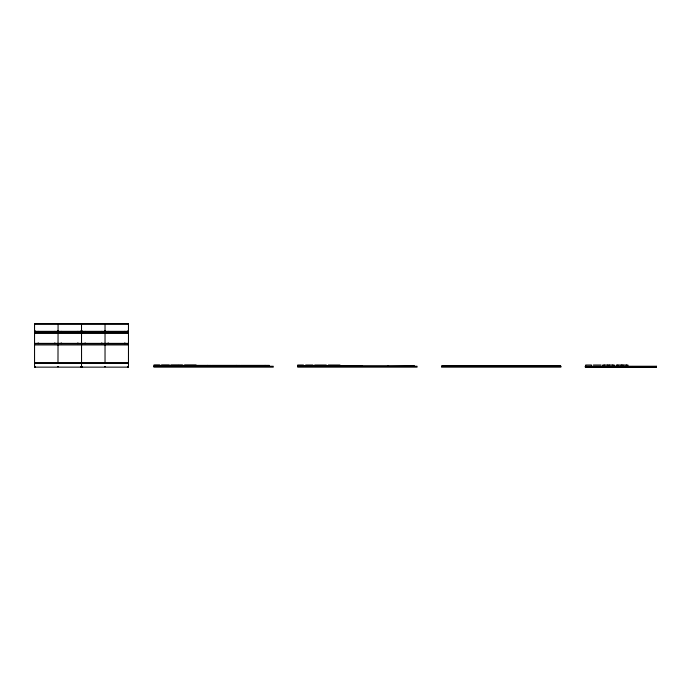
<?xml version="1.0" encoding="UTF-8"?>
<svg xmlns="http://www.w3.org/2000/svg" width="691" height="691" viewBox="0 0 691 691"><rect width="100%" height="100%" fill="white"/><g stroke="black" fill="none" stroke-linecap="round" stroke-linejoin="round"><path stroke-width="1.04" d="M34.602 324.001L128.414 324.001M35.725 331.343L57.293 331.343M58.761 331.343L80.337 331.343M82.678 331.343L104.255 331.343M105.723 331.343L127.291 331.343M34.602 331.879L128.414 331.879M34.602 332.121L128.414 332.121M34.602 332.216L128.414 332.216M34.602 333.442L128.414 333.442M34.602 343.375L128.414 343.375M34.602 344.939L128.414 344.939M34.55 362.74L128.466 362.74M34.55 363.328L128.466 363.328M159.664 365.021L153.903 365.021L153.903 367.146L273.256 367.146L273.256 366.265L153.903 366.265M161.564 365.021L169.26 365.021M170.927 365.021L182.476 365.021L182.476 366.265M184.575 365.021L196.123 365.021M303.47 365.021L297.709 365.021L297.709 367.146L417.062 367.146L417.062 366.265L297.709 366.265M305.655 365.021L312.945 365.021M314.733 365.021L326.29 365.021M328.38 365.021L339.937 365.021L339.937 366.265M593.353 365.021L601.049 365.021M361.739 365.971L387.815 365.971M388.299 365.971L414.375 365.677L414.375 366.265M585.329 366.506L608.711 366.506M609.194 366.506L632.576 366.506M633.068 366.506L656.45 366.506M34.55 366.653L35.431 366.653M57.586 366.653L58.467 366.653M80.631 366.653L82.384 366.653M104.548 366.653L105.429 366.653M127.585 366.653L128.466 366.653M585.329 366.999L608.711 366.999M609.194 366.999L632.576 366.999M633.068 366.999L656.45 366.999M627.912 366.265L627.912 365.021L616.355 365.021L616.355 366.265M626.417 365.021L626.417 366.265M621.39 365.021L621.39 366.265M617.849 365.021L617.849 366.265M614.264 366.265L614.264 365.021L602.707 365.021L602.707 366.265M612.77 365.021L612.77 366.265M609.203 365.021L609.194 367.146L632.576 367.146L632.576 366.265L585.329 366.265L585.329 367.146L608.711 367.146L608.711 366.265M607.743 365.021L607.743 366.265M604.202 365.021L604.202 366.265M591.444 366.265L591.444 365.021L585.683 365.021L585.683 366.265M560.384 366.265L560.384 365.677L442.007 365.677L442.007 366.265M557.594 365.677L557.594 366.265M557.3 365.677L557.3 366.265M537.192 365.677L537.192 366.265M536.907 365.677L536.907 366.265M536.415 365.677L536.415 366.265M489.453 365.677L489.453 366.265M488.969 365.677L488.969 366.265M442.3 365.677L442.3 366.265M388.592 365.971L388.299 366.265M387.815 366.265L387.521 365.971M362.032 365.971L361.739 366.265M361.255 366.265L361.255 365.677L340.559 365.677L340.559 366.265M340.067 366.265L340.067 365.677L319.38 365.677L319.38 366.265M318.888 366.265L318.888 365.677L298.201 365.677L298.201 366.265M269.343 366.265L269.343 365.384L240.969 365.384L240.969 366.265M265.085 365.384L265.085 366.265M240.477 366.265L240.477 365.384L212.111 365.384L212.111 366.265M236.227 365.384L236.227 366.265M211.619 366.265L211.619 365.384L183.253 365.384L183.253 366.265M207.369 365.384L207.369 366.265M182.761 366.265L182.761 365.384L154.387 365.384L154.387 366.265M178.503 365.384L178.503 366.265M128.051 366.653L128.051 367.146M127.585 330.825L127.585 332.95M127.585 362.74L127.585 363.328M124.846 331.343L124.846 332.121M124.846 342.831L124.846 343.617M108.167 331.343L108.167 332.121M108.167 342.831L108.167 343.617M105.429 330.825L105.429 332.95M105.429 362.74L105.429 363.328M105.032 324.001L105.032 362.74M104.548 330.825L104.548 332.95M104.548 362.74L104.548 363.328M101.81 331.343L101.81 332.121M101.81 342.831L101.81 343.617M85.131 331.343L85.131 332.121M85.131 342.831L85.131 343.617M82.384 330.825L82.384 332.95M82.384 362.74L82.384 363.328M81.927 366.653L81.927 367.146M81.512 323.854L81.555 362.74M81.512 363.328L81.512 367.146M81.089 366.653L81.089 367.146M80.631 330.825L80.631 332.95M80.631 362.74L80.631 363.328M77.884 331.343L77.884 332.121M77.884 342.831L77.884 343.617M61.205 331.343L61.205 332.121M61.205 342.831L61.205 343.617M58.467 330.825L58.467 332.95M58.467 362.74L58.467 363.328M58.079 324.001L57.984 362.74M57.586 330.825L57.586 332.95M57.586 362.74L57.586 363.328M54.848 331.343L54.848 332.121M54.848 342.831L54.848 343.617M38.169 331.343L38.169 332.121M38.169 342.831L38.169 343.617M35.431 330.825L35.431 332.95M35.431 362.74L35.431 363.328M34.965 366.653L34.965 367.146M128.466 323.854L34.55 323.854L34.55 367.146L128.466 367.146L128.466 323.854M128.414 343.617L34.602 343.617L128.414 343.712M560.867 366.265L441.523 366.265L441.523 367.146L560.867 367.146L560.867 366.265M656.45 366.265L633.068 366.265L633.068 367.146L656.45 367.146L656.45 366.265M622.876 366.265L622.876 365.021L622.85 366.265"/></g></svg>
